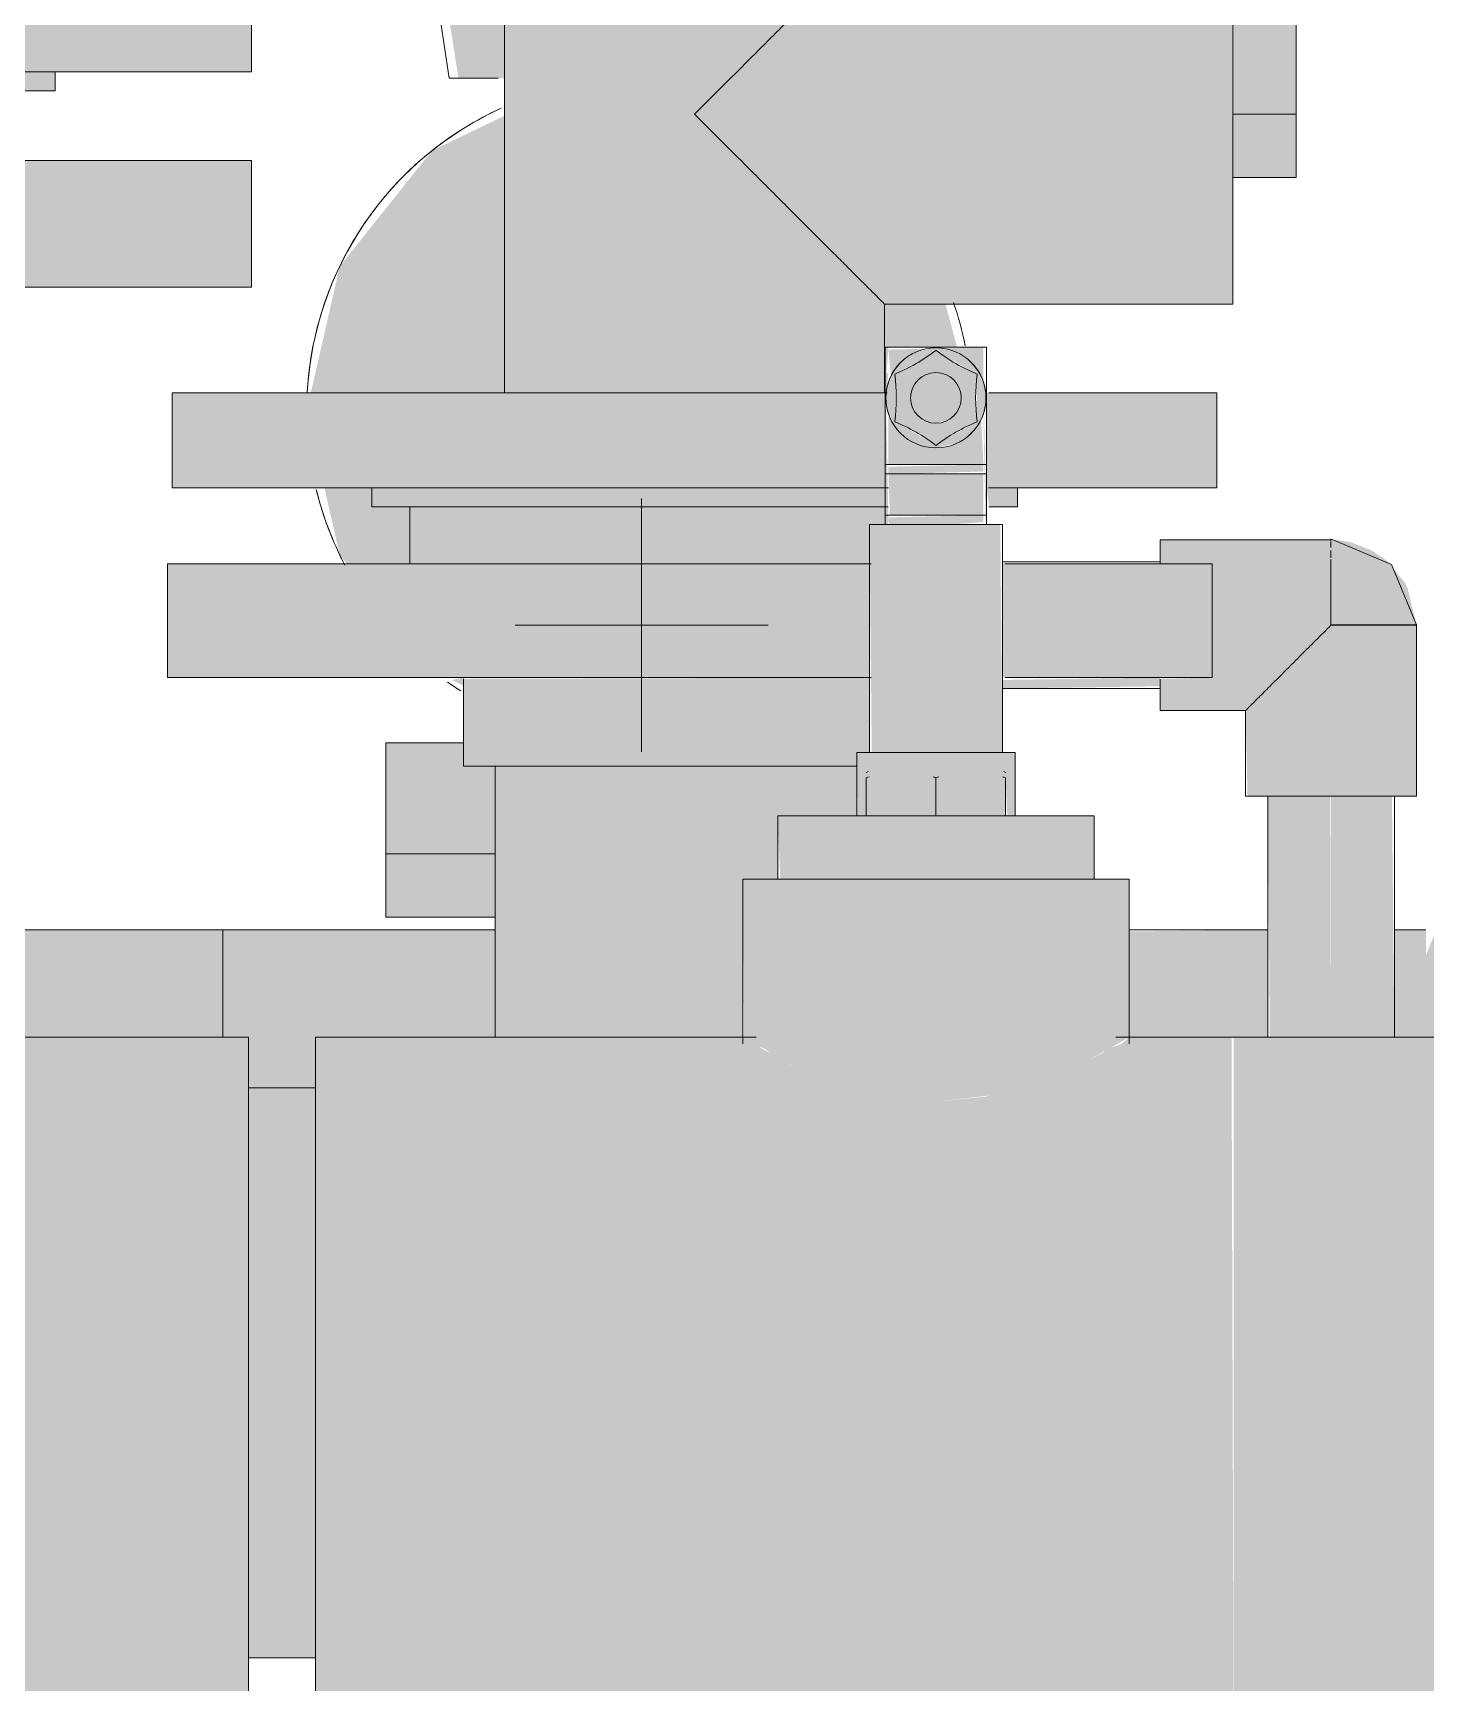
# Model space of a CAD drawing. Header units: millimetres. Extents: x -11450 to 1579, y -1115 to 3078.
# Drawn here: x -7080.1 to -6860.1, y 431 to 691.6 of the extents above; entities that cross this region are included whole.
import ezdxf

# ---------------------------------------------------------------- set-up
doc = ezdxf.new("R2010")
doc.units = ezdxf.units.MM
for name, color, linetype, lineweight in [('G-XREF-____-OTLN', 8, 'Continuous', 9), ('M-EQPM-____-OTLN', 50, 'Continuous', 9), ('P-PIPE-____-CNTR', 3, 'Continuous', 9), ('P-PIPE-____-OTLN', 3, 'Continuous', 9)]:
    doc.layers.add(name, color=color, linetype=linetype, lineweight=lineweight)

# ---------------------------------------------------------------- blocks, each defined once
blk = doc.blocks.new('Гидроциклон - Standard-1423396-Разрез 11')
at = {"layer": 'M-EQPM-____-OTLN'}
h = blk.add_hatch(color=9, dxfattribs=at)
h.paths.add_polyline_path([(-7005.65, 684.5), (-7005.65, 717.5), (-7018.13, 717.5), (-7012.94, 684.5), (-7006.8, 684.5)])
h.paths.add_polyline_path([(-7023.46, 784.81), (-7004.15, 784.81), (-7004.15, 828.97), (-7026.62, 806.5), (-7026.62, 784.81), (-7025.07, 784.81)])
h.paths.add_polyline_path([(-7033.3, 813.97), (-7004.15, 843.14), (-7004.54, 975.16), (-7004.68, 975.29), (-7009.04, 981.75), (-7010.27, 984.5), (-7059.4, 984.5), (-7034.18, 819.56)])
h.paths.add_polyline_path([(-7008.86, 981.33), (-7009.41, 982.83), (-7008.89, 981.4)])
h = blk.add_hatch(color=9, dxfattribs=at)
h.paths.add_polyline_path([(-7012.15, 588.55), (-7012.15, 589.81), (-7014, 589.44)])
h.paths.add_polyline_path([(-7026.98, 607.81), (-7020.65, 607.81), (-7020.65, 616.81), (-7026.65, 616.81), (-7026.65, 619.81), (-7034.12, 619.81), (-7031.7, 609.22), (-7030.58, 607.81), (-7028.41, 607.81)])
h.paths.add_polyline_path([(-7022.18, 634.81), (-7005.65, 634.81), (-7005.65, 678.58), (-7017.14, 673.05), (-7031.7, 654.78), (-7036.26, 634.81), (-7024.35, 634.81)])
h.paths.add_polyline_path([(-6945.38, 634.81), (-6945.28, 635.14), (-6945.38, 637.17), (-6945.03, 642), (-6934.19, 642), (-6936.03, 648.81), (-6945.65, 648.81), (-6945.43, 634.81)])
h.paths.add_polyline_path([(-6933.96, 641), (-6934.4, 641.19), (-6934.39, 641.18)])
h = blk.add_hatch(color=253, dxfattribs=at)
h.paths.add_polyline_path([(-7024.4, 562), (-7007.15, 569.55), (-7007.26, 575.81), (-7012.15, 575.81), (-7012.15, 579.5), (-7024.4, 579.5)])
h.paths.add_polyline_path([(-7024.4, 552), (-7007.15, 552), (-7007.15, 563.86), (-7009.86, 562), (-7024.4, 562), (-7024.4, 554.58)])
blk.add_hatch(color=253, dxfattribs=at).paths.add_polyline_path([(-7009.86, 562), (-7007.15, 563.86), (-7007.15, 569.55), (-7024.4, 562), (-7019.85, 562)])
for p, q in [((-7019.35, 717.5), (-7014.4, 684.5)), ((-7014.4, 684.5), (-7006.68, 684.5)), ((-7012.94, 684.5), (-7006.68, 684.5)), ((-7024.4, 552), (-7024.4, 579.5)), ((-7024.4, 579.5), (-7024.4, 562)), ((-7012.15, 579.5), (-7024.4, 579.5)), ((-7012.15, 579.5), (-7024.4, 579.5)), ((-7024.4, 552), (-7024.4, 579.5)), ((-7024.4, 579.5), (-7012.15, 579.5)), ((-7024.4, 579.5), (-7012.15, 579.5)), ((-7024.4, 579.5), (-7024.4, 562)), ((-7024.4, 562), (-7024.4, 552)), ((-7024.4, 562), (-7007.15, 562)), ((-7007.15, 562), (-7024.4, 562)), ((-7007.15, 562), (-7024.4, 562)), ((-7024.4, 562), (-7007.15, 562)), ((-7024.4, 562), (-7024.4, 552)), ((-7007.15, 552), (-7024.4, 552)), ((-7007.15, 552), (-7024.4, 552)), ((-7024.4, 552), (-7007.15, 552)), ((-7024.4, 552), (-7007.15, 552))]:
    blk.add_line(p, q, dxfattribs=at)
for start, end in [(114.5443, 176.8235), (114.5443, 128.5714), (128.5714, 154.2857), (154.2857, 176.8235), (11.2262, 18.9806), (11.2262, 18.9806), (193.7565, 205.7143), (193.7565, 207.6952), (205.7143, 207.6952), (234.8105, 237.5157), (234.8105, 237.5157)]:
    blk.add_arc((-6984.4, 632), 52.5, start, end, dxfattribs=at)
blk = doc.blocks.new('Угол клеевой - d 16-315 мм-V70-Разрез 11')
at = {"layer": 'P-PIPE-____-OTLN', "lineweight": 20}
for points in [[(-7145.62, 480), (-7092.62, 533), (-7092.62, 579.5), (-7198.62, 579.5), (-7198.62, 480), (-7145.7, 480)], [(-7097.62, 427), (-7046.12, 427), (-7046.12, 533), (-7092.62, 533), (-7097.62, 528), (-7097.62, 428.33)], [(-7145.62, 427), (-7097.62, 427), (-7097.62, 528), (-7145.62, 480), (-7145.62, 428.33)], [(-7145.64, 427.02), (-7145.7, 480.02), (-7198.7, 480), (-7195.98, 464.72), (-7191.87, 454.98), (-7188.12, 448.55), (-7182.84, 442.67), (-7180.11, 439.96), (-7170.5, 433.3), (-7158.12, 428.96), (-7148.84, 427.52)]]:
    blk.add_hatch(color=140, dxfattribs=at).paths.add_polyline_path(points)
at = {"layer": 'P-PIPE-____-OTLN', "color": 7, "lineweight": 20}
for p, q in [((-7198.62, 579.5), (-7198.62, 480)), ((-7092.62, 579.5), (-7198.62, 579.5)), ((-7092.62, 533), (-7092.62, 579.5)), ((-7046.12, 533), (-7092.62, 533)), ((-7046.12, 427), (-7046.12, 533)), ((-7191.6, 480.01), (-7198.7, 480)), ((-7183.18, 480.01), (-7191.54, 480.01)), ((-7172.2, 480.01), (-7183.11, 480.01)), ((-7159.42, 480.02), (-7172.13, 480.01)), ((-7172.12, 480), (-7159.43, 480)), ((-7145.7, 480.02), (-7159.34, 480.02)), ((-7159.34, 480), (-7145.62, 480)), ((-7145.66, 446.68), (-7145.7, 480)), ((-7145.62, 480), (-7145.62, 453.37)), ((-7145.62, 450.9), (-7145.62, 444.3)), ((-7145.66, 440.85), (-7145.66, 444.32)), ((-7145.62, 440.85), (-7145.62, 435.68)), ((-7145.65, 433.31), (-7145.65, 435.7)), ((-7145.62, 433.3), (-7145.62, 429.66)), ((-7145.64, 428.83), (-7145.64, 429.68)), ((-7145.62, 428.33), (-7145.62, 427)), ((-7145.62, 427), (-7097.62, 427)), ((-7097.62, 427), (-7046.12, 427))]:
    blk.add_line(p, q, dxfattribs=at)
at = {"layer": 'P-PIPE-____-OTLN', "color": 7, "lineweight": 20, "flags": 128}
blk.add_lwpolyline([(-7198.7, 480), (-7194.62, 459.61), (-7183, 442.36), (-7165.64, 430.91), (-7145.64, 427.02)], dxfattribs=at)
at = {"layer": 'P-PIPE-____-OTLN', "color": 7, "lineweight": 20}
blk.add_open_spline([(-7092.62, 533), (-7092.67, 533), (-7093.55, 532.07), (-7096.01, 529.57), (-7097.62, 528)], degree=3, dxfattribs=at)
blk.add_open_spline([(-7097.62, 528), (-7098.91, 526.74), (-7101.76, 523.85), (-7106.1, 519.52), (-7109.84, 515.78), (-7113.76, 511.87), (-7118.9, 506.72), (-7125.37, 500.26), (-7134.24, 491.39), (-7141.06, 484.54), (-7145.62, 480)], degree=3, knots=[0, 0, 0, 0, 0.125, 0.25, 0.3125, 0.375, 0.5, 0.625, 0.75, 1, 1, 1, 1], dxfattribs=at)
blk = doc.blocks.new('Сводобный фланец BR00 и Бурт под фланец ST10 _ болты - d 20-225 мм-1495532-Разрез 11')
at = {"layer": 'P-PIPE-____-OTLN', "lineweight": 20}
for points in [[(-7020.65, 607.81), (-6948.03, 607.81), (-6947.67, 614), (-6945.53, 614), (-6945.53, 616.81), (-7020.65, 616.81)], [(-6957.4, 575.81), (-6950.03, 575.81), (-6949.84, 578), (-6948.03, 578), (-6948.03, 589.81), (-7012.15, 589.62), (-7012.15, 575.81), (-6966.21, 575.81)]]:
    blk.add_hatch(color=40, dxfattribs=at).paths.add_polyline_path(points)
h = blk.add_hatch(color=40, dxfattribs=at)
h.paths.add_polyline_path([(-6904.97, 589.81), (-6893.92, 589.81), (-6893.92, 607.81), (-6927.03, 607.81), (-6927.03, 589.81), (-6916.65, 589.81)])
h.paths.add_polyline_path([(-7058.92, 589.81), (-6948.03, 589.81), (-6948.03, 607.81), (-7058.92, 607.81)])
at = {"layer": 'P-PIPE-____-OTLN', "color": 7, "lineweight": 20}
for p, q in [((-7020.65, 616.81), (-7020.65, 607.81)), ((-7058.92, 607.81), (-7058.92, 589.81)), ((-6947.79, 607.81), (-7058.92, 607.81)), ((-6893.92, 607.81), (-6926.65, 607.81)), ((-6893.92, 589.81), (-6893.92, 607.81)), ((-7058.92, 589.81), (-6947.79, 589.81)), ((-7012.15, 589.62), (-7012.15, 575.81)), ((-6926.6, 589.81), (-6893.92, 589.81)), ((-7012.15, 575.81), (-6950.01, 575.81))]:
    blk.add_line(p, q, dxfattribs=at)
blk = doc.blocks.new('Tecofi_BS3242_Кран шаровой фланцевый - Кран шаровый фланцевой BS 3242-V90-Разрез 11')
at = {"layer": 'P-PIPE-____-OTLN', "lineweight": 20}
for points in [[(-6890.65, 678.81), (-6880.65, 678.81), (-6880.65, 708.81), (-6848.65, 740.81), (-6848.65, 954.75), (-6858.65, 952), (-6858.65, 744.96), (-6890.65, 712.96), (-6890.65, 683.86)], [(-6997.01, 634.81), (-6975.65, 634.81), (-6975.65, 748.81), (-7005.65, 748.81), (-7005.65, 634.81), (-7001.63, 634.81)], [(-6890.65, 648.81), (-6890.85, 708.81), (-6945.65, 708.81), (-6975.65, 678.81), (-6945.65, 648.81), (-6890.85, 648.81)], [(-6880.65, 668.81), (-6880.65, 678.81), (-6890.65, 678.81), (-6890.65, 668.81)], [(-7016.9, 619.81), (-6975.65, 619.81), (-6975.65, 634.81), (-7058.15, 634.81), (-7058.15, 619.81), (-7019.85, 619.81)], [(-7011.72, 616.81), (-6975.65, 616.81), (-6975.65, 619.81), (-7026.65, 619.81), (-7026.65, 616.81), (-7012.05, 616.81)]]:
    blk.add_hatch(color=40, dxfattribs=at).paths.add_polyline_path(points)
h = blk.add_hatch(color=40, dxfattribs=at)
h.paths.add_polyline_path([(-6975.65, 634.81), (-6945.65, 634.81), (-6945.65, 648.81), (-6975.65, 678.81), (-6975.65, 659.71)])
h.paths.add_polyline_path([(-6975.65, 678.81), (-6945.65, 708.81), (-6945.65, 748.81), (-6975.65, 748.81), (-6975.65, 682.2)])
h = blk.add_hatch(color=40, dxfattribs=at)
h.paths.add_polyline_path([(-6975.65, 619.81), (-6945.53, 619.81), (-6945.53, 634.81), (-6975.65, 634.81), (-6975.65, 624.66)])
h.paths.add_polyline_path([(-6895.96, 619.81), (-6893.15, 619.81), (-6893.15, 634.81), (-6929.53, 634.81), (-6929.53, 619.81), (-6904.21, 619.81)])
h.paths.add_polyline_path([(-6945.5, 619.81), (-6945.48, 619.81), (-6945.49, 622)])
h = blk.add_hatch(color=40, dxfattribs=at)
h.paths.add_polyline_path([(-6924.65, 616.81), (-6924.65, 619.81), (-6929.53, 619.81), (-6929.13, 616.81), (-6925.1, 616.81)])
h.paths.add_polyline_path([(-6962.45, 616.81), (-6945.53, 616.81), (-6945.53, 619.81), (-6975.65, 619.81), (-6975.65, 616.81), (-6968.25, 616.81)])
h.paths.add_polyline_path([(-6929.54, 616.81), (-6929.54, 616.81), (-6929.55, 616.81)])
at = {"layer": 'P-PIPE-____-OTLN', "color": 7, "lineweight": 20}
for p, q in [((-7005.65, 748.81), (-7005.65, 634.81)), ((-6890.65, 648.81), (-6890.65, 707.07)), ((-6880.65, 678.81), (-6880.65, 708.81)), ((-6890.65, 678.81), (-6880.65, 678.81)), ((-6880.65, 678.81), (-6890.65, 678.81)), ((-6880.65, 668.81), (-6880.65, 678.81)), ((-6890.65, 668.81), (-6880.65, 668.81)), ((-6945.65, 634.81), (-6945.65, 648.81)), ((-6945.65, 648.81), (-6890.65, 648.81)), ((-7058.15, 634.81), (-7058.15, 619.81)), ((-6975.65, 634.81), (-7058.15, 634.81)), ((-6945.26, 634.81), (-6975.65, 634.81)), ((-6893.15, 634.81), (-6929.18, 634.81)), ((-6893.15, 619.81), (-6893.15, 634.81)), ((-7058.15, 619.81), (-6975.65, 619.81)), ((-7026.65, 619.81), (-7026.65, 616.81)), ((-6975.65, 619.81), (-6945, 619.81)), ((-6929.21, 619.81), (-6893.15, 619.81)), ((-6924.65, 616.81), (-6924.65, 619.81)), ((-7026.65, 616.81), (-6975.65, 616.81)), ((-6975.65, 616.81), (-6945.1, 616.81)), ((-6929.17, 616.81), (-6924.65, 616.81))]:
    blk.add_line(p, q, dxfattribs=at)
for points, knots in [([(-6975.65, 678.81), (-6973.98, 680.51), (-6970.59, 683.87), (-6966.45, 688.02), (-6963.2, 691.27), (-6960.82, 693.65), (-6958.89, 695.58), (-6957.39, 697.08), (-6956.29, 698.18), (-6955.21, 699.25), (-6954.17, 700.3), (-6953.17, 701.31), (-6952.19, 702.27), (-6951.27, 703.19), (-6950.39, 704.08), (-6949.56, 704.92), (-6948.8, 705.67), (-6948.1, 706.36), (-6947.26, 707.2), (-6946.43, 708.05), (-6945.8, 708.64), (-6945.65, 708.8), (-6945.65, 708.81)], [0, 0, 0, 0, 0.125, 0.25, 0.3125, 0.375, 0.4375, 0.46875, 0.5, 0.53125, 0.5625, 0.59375, 0.625, 0.65625, 0.6875, 0.71875, 0.75, 0.78125, 0.8125, 0.875, 0.9375, 1, 1, 1, 1]), ([(-6945.65, 648.81), (-6945.65, 648.83), (-6945.8, 648.99), (-6946.43, 649.58), (-6947.26, 650.42), (-6948.1, 651.27), (-6948.8, 651.96), (-6949.56, 652.71), (-6950.39, 653.55), (-6951.27, 654.43), (-6952.19, 655.36), (-6953.17, 656.32), (-6954.17, 657.33), (-6955.21, 658.38), (-6956.29, 659.45), (-6957.39, 660.54), (-6958.89, 662.05), (-6960.82, 663.98), (-6963.2, 666.36), (-6966.45, 669.61), (-6970.59, 673.76), (-6973.98, 677.12), (-6975.65, 678.81)], [0, 0, 0, 0, 0.0625, 0.125, 0.1875, 0.21875, 0.25, 0.28125, 0.3125, 0.34375, 0.375, 0.40625, 0.4375, 0.46875, 0.5, 0.53125, 0.5625, 0.625, 0.6875, 0.75, 0.875, 1, 1, 1, 1])]:
    blk.add_open_spline(points, degree=3, knots=knots, dxfattribs=at)
blk = doc.blocks.new('Сводобный фланец BR00 и Бурт под фланец ST10 _ болты - d 20-225 мм-V91-Разрез 11')
at = {"layer": 'P-PIPE-____-OTLN', "lineweight": 20}
for points in [[(-7145.62, 671.5), (-7145.62, 682.5), (-7208.12, 682.5), (-7208.12, 671.5), (-7148.84, 671.5)], [(-7083.12, 671.5), (-7083.12, 682.5), (-7145.62, 682.5), (-7145.62, 671.5), (-7085.25, 671.5)], [(-7245.62, 651.5), (-7145.62, 651.5), (-7145.62, 671.5), (-7245.62, 671.5), (-7245.62, 659.71)], [(-7045.62, 651.5), (-7045.65, 671.5), (-7145.62, 671.5), (-7145.62, 651.5), (-7045.65, 651.5)], [(-7197.78, 625.5), (-7145.62, 625.5), (-7145.62, 651.5), (-7199.62, 651.5), (-7199.62, 625.5)], [(-7116.19, 625.5), (-7091.62, 625.5), (-7091.62, 651.5), (-7145.62, 651.5), (-7145.62, 625.5), (-7118.62, 625.5)]]:
    blk.add_hatch(color=140, dxfattribs=at).paths.add_polyline_path(points)
at = {"layer": 'P-PIPE-____-OTLN', "color": 7, "lineweight": 20}
for p, q in [((-7208.12, 682.5), (-7208.12, 671.5)), ((-7083.12, 671.5), (-7083.12, 682.5)), ((-7245.62, 671.5), (-7245.62, 651.5)), ((-7145.62, 671.5), (-7245.62, 671.5)), ((-7045.62, 671.5), (-7145.62, 671.5)), ((-7045.62, 651.5), (-7045.62, 671.5)), ((-7245.62, 651.5), (-7145.62, 651.5)), ((-7199.62, 651.5), (-7199.62, 625.5)), ((-7145.62, 651.5), (-7045.62, 651.5)), ((-7091.62, 625.5), (-7091.62, 651.5)), ((-7199.62, 625.5), (-7145.62, 625.5)), ((-7145.62, 625.5), (-7091.62, 625.5))]:
    blk.add_line(p, q, dxfattribs=at)
blk = doc.blocks.new('Tecofi_BS3242_Кран шаровой фланцевый - Кран шаровый фланцевой BS 3242-1519939-Разрез 11')
at = {"layer": 'P-PIPE-____-OTLN', "lineweight": 20}
for points in [[(-7145.62, 685.5), (-7045.62, 685.5), (-7045.65, 702.5), (-7145.62, 702.5), (-7145.62, 694.75)], [(-7145.62, 682.5), (-7076.62, 682.5), (-7076.62, 685.5), (-7145.62, 685.5)]]:
    blk.add_hatch(color=140, dxfattribs=at).paths.add_polyline_path(points)
at = {"layer": 'P-PIPE-____-OTLN', "color": 7, "lineweight": 20}
for p, q in [((-7045.62, 685.5), (-7045.62, 702.5)), ((-7145.62, 685.5), (-7045.62, 685.5)), ((-7076.62, 682.5), (-7076.62, 685.5)), ((-7145.62, 682.5), (-7076.62, 682.5))]:
    blk.add_line(p, q, dxfattribs=at)
blk = doc.blocks.new('Угол клеевой - d 16-315 мм-V318-Разрез 11')
at = {"layer": 'P-PIPE-____-OTLN', "lineweight": 20}
for points in [[(-6889.28, 584.6), (-6888.32, 584.92), (-6875.14, 598.1), (-6875.15, 611.6), (-6902.14, 611.6), (-6902.14, 607.81), (-6893.92, 607.81), (-6893.92, 589.81), (-6902.14, 589.62), (-6902.14, 584.6), (-6890.85, 584.6)], [(-6861.66, 598.17), (-6863.04, 603.93), (-6863.41, 604.72), (-6866.26, 608.26), (-6868.78, 609.94), (-6872.04, 611.2), (-6875.15, 611.68), (-6875.16, 598.18), (-6862.12, 598.17)], [(-6865.05, 587.1), (-6861.64, 587.1), (-6861.64, 598.1), (-6875.14, 598.1), (-6886.14, 587.1), (-6865.32, 587.1)], [(-6886.14, 571.1), (-6861.64, 571.1), (-6861.64, 587.1), (-6886.14, 587.1), (-6888.64, 584.6), (-6888.32, 571.1), (-6886.83, 571.1)]]:
    blk.add_hatch(color=33, dxfattribs=at).paths.add_polyline_path(points)
at = {"layer": 'P-PIPE-____-OTLN', "color": 7, "lineweight": 20}
for p, q in [((-6875.14, 611.6), (-6902.14, 611.6)), ((-6902.14, 611.6), (-6902.14, 607.84)), ((-6875.15, 611.68), (-6875.15, 611.3)), ((-6875.15, 611.22), (-6875.15, 610.35)), ((-6875.15, 609.87), (-6875.15, 608.75)), ((-6875.15, 608.46), (-6875.15, 606.59)), ((-6875.15, 606), (-6875.15, 604)), ((-6875.14, 605.96), (-6875.14, 606.52)), ((-6875.15, 602.93), (-6875.15, 601.12)), ((-6875.14, 602.94), (-6875.14, 603.96)), ((-6875.14, 598.1), (-6875.14, 601.11)), ((-6875.14, 598.18), (-6861.66, 598.17)), ((-6861.64, 598.1), (-6875.14, 598.1)), ((-6861.64, 587.1), (-6861.64, 598.1)), ((-6902.14, 589.55), (-6902.14, 584.6)), ((-6861.64, 571.1), (-6861.64, 587.1)), ((-6902.14, 584.6), (-6888.64, 584.6)), ((-6888.64, 584.6), (-6888.64, 571.1)), ((-6888.64, 571.1), (-6861.64, 571.1))]:
    blk.add_line(p, q, dxfattribs=at)
at = {"layer": 'P-PIPE-____-OTLN', "color": 7, "lineweight": 20, "flags": 128}
blk.add_lwpolyline([(-6861.66, 598.17), (-6865.57, 607.69), (-6875.06, 611.68), (-6875.15, 611.68)], dxfattribs=at)
at = {"layer": 'P-PIPE-____-OTLN', "color": 7, "lineweight": 20}
for points, knots in [([(-6875.14, 598.1), (-6875.93, 597.3), (-6877.54, 595.71), (-6879.5, 593.74), (-6881.03, 592.21), (-6882.15, 591.09), (-6883.24, 590), (-6884.62, 588.62), (-6885.57, 587.69), (-6886.14, 587.1)], [0, 0, 0, 0, 0.2, 0.4, 0.5, 0.6, 0.7, 0.8, 1, 1, 1, 1]), ([(-6886.14, 587.1), (-6886.63, 586.6), (-6887.29, 585.95), (-6887.97, 585.27), (-6888.47, 584.76), (-6888.64, 584.61), (-6888.64, 584.6)], [0, 0, 0, 0, 0.333333, 0.5, 0.666667, 1, 1, 1, 1])]:
    blk.add_open_spline(points, degree=3, knots=knots, dxfattribs=at)
blk = doc.blocks.new('Тройник клеевой - d 20-315 мм-V360-Разрез 11')
at = {"layer": 'P-PIPE-____-OTLN', "lineweight": 20}
for points in [[(-6929.63, 527), (-6918.92, 527), (-6915.96, 527.94), (-6907.03, 533), (-6907.03, 558), (-6968.03, 558), (-6967.83, 532.81), (-6966.51, 531.81), (-6964.57, 531.19), (-6963.43, 530.28), (-6958.91, 527.89), (-6956.13, 527), (-6937.53, 527)], [(-6984.53, 427), (-6984.53, 533), (-7035.53, 533), (-7035.53, 427), (-6994.05, 427)], [(-6968.25, 427), (-6937.53, 427), (-6937.53, 522.83), (-6945.42, 523.63), (-6960, 528.43), (-6968.25, 533), (-6984.53, 533), (-6984.53, 427)], [(-6890.85, 427), (-6890.53, 427), (-6890.85, 533), (-6907.03, 533), (-6908.32, 531.88), (-6910.48, 531.19), (-6911.11, 530.56), (-6916.65, 527.72), (-6929.63, 523.63), (-6937.53, 522.83), (-6937.53, 427)], [(-6865.05, 427), (-6839.53, 427), (-6839.53, 533), (-6890.53, 533), (-6890.53, 427)], [(-6937.53, 522.83), (-6929.13, 523.79), (-6918.92, 527), (-6956.13, 527), (-6945.42, 523.63), (-6938.21, 522.9)]]:
    blk.add_hatch(color=140, dxfattribs=at).paths.add_polyline_path(points)
at = {"layer": 'P-PIPE-____-OTLN', "color": 7, "lineweight": 20}
for p, q in [((-6968.03, 558), (-6968.03, 531.95)), ((-6907.03, 558), (-6968.03, 558)), ((-6907.03, 531.95), (-6907.03, 558)), ((-6984.53, 533), (-7035.53, 533)), ((-7035.53, 533), (-7035.53, 427)), ((-6965.92, 533), (-6984.53, 533)), ((-6890.53, 533), (-6909.13, 533)), ((-6839.53, 533), (-6890.53, 533)), ((-6839.53, 427), (-6839.53, 533)), ((-7035.53, 427), (-6984.53, 427)), ((-6984.53, 427), (-6937.53, 427)), ((-6937.53, 427), (-6890.53, 427)), ((-6890.53, 427), (-6839.53, 427))]:
    blk.add_line(p, q, dxfattribs=at)
blk = doc.blocks.new('RB90 - Переходное кольцо ПВХ-1618223-Разрез 11')
at = {"layer": 'P-PIPE-____-OTLN', "lineweight": 20}
blk.add_hatch(color=140, dxfattribs=at).paths.add_polyline_path([(-6913.38, 558), (-6912.53, 558), (-6912.53, 568), (-6962.53, 568), (-6962.12, 558), (-6914.69, 558)])
at = {"layer": 'P-PIPE-____-OTLN', "color": 7, "lineweight": 20}
for p, q in [((-6962.53, 568), (-6962.53, 558)), ((-6912.53, 568), (-6962.53, 568)), ((-6912.53, 558), (-6912.53, 568))]:
    blk.add_line(p, q, dxfattribs=at)
blk = doc.blocks.new('RB92 - RB92 Переходная втулка-1597718-Разрез 11')
at = {"layer": 'P-PIPE-____-OTLN', "lineweight": 20}
blk.add_hatch(color=140, dxfattribs=at).paths.add_polyline_path([(-6928, 568), (-6926.99, 568), (-6926.68, 574.1), (-6926.53, 574), (-6926.27, 568), (-6925.03, 568), (-6925.03, 578), (-6950.03, 578), (-6949.88, 568), (-6948.53, 568), (-6948.33, 574.1), (-6948.08, 574), (-6948.08, 568), (-6937.99, 568), (-6937.99, 574.07), (-6937.08, 574), (-6937.08, 568), (-6928.66, 568)])
at = {"layer": 'P-PIPE-____-OTLN', "color": 7, "lineweight": 20}
for p, q in [((-6950.03, 578), (-6950.03, 568)), ((-6925.03, 578), (-6950.03, 578)), ((-6925.03, 568), (-6925.03, 578))]:
    blk.add_line(p, q, dxfattribs=at)
blk = doc.blocks.new('РОСМА_ДатчикДавл_РПД - РПД-V361-Разрез 11')
at = {"layer": 'P-PIPE-____-OTLN', "lineweight": 20}
h = blk.add_hatch(color=140, dxfattribs=at)
h.paths.add_polyline_path([(-6937.53, 626.1), (-6934.39, 626.82), (-6932.33, 628.11), (-6931.03, 629.6), (-6930.68, 630.05), (-6929.89, 631.96), (-6929.63, 634), (-6929.89, 636.04), (-6931.03, 638.4), (-6932.33, 639.89), (-6934.39, 641.18), (-6936.49, 641.76), (-6938.56, 641.76), (-6940.66, 641.18), (-6942.45, 640.09), (-6944.03, 638.4), (-6944.37, 637.95), (-6945.16, 636.04), (-6945.43, 634), (-6945.16, 631.96), (-6944.03, 629.6), (-6942.45, 627.91), (-6940.66, 626.82), (-6938.56, 626.24)])
h.paths.add_polyline_path([(-6937.53, 626.49), (-6943.32, 629.9), (-6944, 630.57), (-6943.97, 636.83), (-6944.03, 637.75), (-6938.56, 640.82), (-6937.26, 641.33), (-6931.73, 638.1), (-6931.03, 637.75), (-6931.08, 631.17), (-6931.03, 630.25), (-6936.49, 627.18), (-6937.4, 626.58)])
h = blk.add_hatch(color=140, dxfattribs=at)
h.paths.add_polyline_path([(-6930.94, 615.47), (-6930.03, 615.47), (-6930.03, 622.03), (-6945.03, 622.03), (-6944.81, 615.47), (-6932.28, 615.47)])
h.paths.add_polyline_path([(-6944.51, 623.47), (-6930.03, 623.47), (-6930.41, 630.71), (-6931.5, 628.99), (-6933.01, 627.59), (-6934.9, 626.61), (-6935.57, 626.35), (-6937.53, 626.1), (-6940.66, 626.81), (-6942.45, 627.89), (-6943.55, 628.99), (-6944.64, 630.71), (-6945.03, 630.96), (-6945.03, 623.47)])
h.paths.add_polyline_path([(-6930.03, 636.48), (-6930.03, 642), (-6945.03, 641.63), (-6944.64, 637.29), (-6943.55, 639.01), (-6942.04, 640.41), (-6940.15, 641.39), (-6939.48, 641.65), (-6937.53, 641.9), (-6934.39, 641.19), (-6933.01, 640.41), (-6931.5, 639.01), (-6930.41, 637.29)])
h = blk.add_hatch(color=140, dxfattribs=at)
h.paths.add_polyline_path([(-6937.53, 626.49), (-6934.39, 628.57), (-6931.03, 630.25), (-6931.26, 634), (-6931.03, 637.75), (-6934.39, 639.43), (-6937.53, 641.51), (-6942.45, 638.54), (-6944.03, 637.75), (-6943.79, 634), (-6944.03, 630.25), (-6940.66, 628.57)])
h.paths.add_polyline_path([(-6937.53, 630), (-6939.53, 630.54), (-6940.99, 632), (-6941.53, 634), (-6940.99, 636), (-6939.53, 637.46), (-6937.53, 638), (-6935.53, 637.46), (-6934.06, 636), (-6933.53, 634), (-6934.06, 632), (-6935.53, 630.54), (-6936.49, 630.14)])
for points in [[(-6935.53, 641.64), (-6936.75, 641.8), (-6935.57, 641.64)], [(-6937.53, 630), (-6935.53, 630.54), (-6934.06, 632), (-6933.53, 634), (-6934.06, 636), (-6935.53, 637.46), (-6937.53, 638), (-6939.53, 637.46), (-6940.99, 636), (-6941.53, 634), (-6940.99, 632), (-6939.53, 630.54), (-6937.8, 630.04)], [(-6929.53, 614), (-6929.93, 631.87), (-6930.03, 630.05), (-6929.67, 614), (-6929.54, 614), (-6929.54, 617.41)], [(-6942.45, 622.03), (-6930.03, 622.38), (-6930.03, 623.47), (-6945.03, 623.13), (-6945.03, 622.03)], [(-6934.81, 614.03), (-6930.03, 614.38), (-6930.03, 615.47), (-6945.03, 615.13), (-6944.95, 614.03), (-6937.53, 614.03)], [(-6942.45, 578), (-6927.03, 578), (-6927.38, 614), (-6948.03, 614), (-6947.67, 578), (-6942.58, 578)], [(-6937.53, 574), (-6937.53, 574.1), (-6937.8, 574.04)], [(-6926.53, 574), (-6926.7, 574.1), (-6926.99, 574.07)]]:
    blk.add_hatch(color=140, dxfattribs=at).paths.add_polyline_path(points)
h = blk.add_hatch(color=140, dxfattribs=at)
h.paths.add_polyline_path([(-6945.53, 614), (-6945.15, 614), (-6945.03, 614.38), (-6945.43, 634), (-6945.53, 624.66)])
h.paths.add_polyline_path([(-6945.38, 634.84), (-6945.03, 637.95), (-6945.38, 637.95)])
h = blk.add_hatch(color=140, dxfattribs=at)
h.paths.add_polyline_path([(-6948.53, 568), (-6948.08, 568), (-6948.08, 574.07), (-6948.53, 574)])
h.paths.add_polyline_path([(-6937.53, 568), (-6937.53, 574), (-6937.99, 574.07), (-6937.99, 568)])
h = blk.add_hatch(color=140, dxfattribs=at)
h.paths.add_polyline_path([(-6937.08, 568), (-6937.08, 574.07), (-6937.53, 574), (-6937.53, 568)])
h.paths.add_polyline_path([(-6926.99, 568), (-6926.53, 568), (-6926.53, 574), (-6926.99, 574.07), (-6926.99, 572.1)])
at = {"layer": 'P-PIPE-____-OTLN', "color": 7, "lineweight": 20}
for p, q in [((-6945.53, 642), (-6945.53, 614)), ((-6945.03, 642), (-6945.53, 642)), ((-6945.38, 642), (-6945.51, 642)), ((-6945.03, 642), (-6930.03, 642)), ((-6929.53, 642), (-6930.03, 642)), ((-6929.54, 642), (-6929.67, 642)), ((-6929.53, 614), (-6929.53, 642)), ((-6945.03, 623.5), (-6945.38, 623.5)), ((-6930.03, 623.5), (-6945.03, 623.5)), ((-6929.67, 623.5), (-6930.03, 623.5)), ((-6929.53, 623.5), (-6929.53, 623.5)), ((-6945.38, 622), (-6945.03, 622)), ((-6945.03, 622), (-6930.03, 622)), ((-6930.03, 622), (-6929.67, 622)), ((-6929.53, 622), (-6929.53, 622)), ((-6945.03, 615.5), (-6945.38, 615.5)), ((-6930.03, 615.5), (-6945.03, 615.5)), ((-6929.67, 615.5), (-6930.03, 615.5)), ((-6929.53, 615.5), (-6929.53, 615.5)), ((-6948.03, 614), (-6948.03, 578)), ((-6945.43, 614), (-6948.03, 614)), ((-6945.53, 614), (-6945.03, 614)), ((-6945.38, 614), (-6945.03, 614)), ((-6945.03, 614), (-6943.22, 614)), ((-6930.8, 614), (-6944.25, 614)), ((-6931.83, 614), (-6930.03, 614)), ((-6930.03, 614), (-6929.67, 614)), ((-6930.03, 614), (-6929.53, 614)), ((-6927.03, 614), (-6929.49, 614)), ((-6927.03, 578), (-6927.03, 614)), ((-6948.23, 575), (-6948.53, 574.85)), ((-6948.53, 568), (-6948.53, 574)), ((-6937.53, 574), (-6937.53, 568)), ((-6926.52, 574.85), (-6926.82, 575)), ((-6926.53, 568), (-6926.53, 574))]:
    blk.add_line(p, q, dxfattribs=at)
at = {"layer": 'P-PIPE-____-OTLN', "color": 7, "lineweight": 20, "flags": 128}
for points in [[(-6945.03, 623.5), (-6945.45, 623.5), (-6945.53, 623.5)], [(-6929.53, 623.5), (-6929.76, 623.5), (-6930.03, 623.5)], [(-6945.53, 622), (-6945.3, 622), (-6945.03, 622)], [(-6930.03, 622), (-6929.6, 622), (-6929.53, 622)], [(-6945.03, 615.5), (-6945.45, 615.5), (-6945.53, 615.5)], [(-6929.53, 615.5), (-6929.76, 615.5), (-6930.03, 615.5)], [(-6945.53, 614), (-6945.3, 614), (-6945.03, 614)], [(-6930.03, 614), (-6929.6, 614), (-6929.53, 614)]]:
    blk.add_lwpolyline(points, dxfattribs=at)
at = {"layer": 'P-PIPE-____-OTLN', "color": 7, "lineweight": 20}
for centre, radius, start, end in [((-6937.53, 634), 7.9, 0, 180), ((-6955.66, 665.41), 30, 292.8139, 307.1861), ((-6919.39, 665.41), 30, 232.8139, 247.1861), ((-6937.53, 634), 7.9, 133.0136, 161.6893), ((-6937.53, 634), 7.9, 18.3107, 46.9864), ((-6973.79, 634), 30, 352.8139, 7.1861), ((-6937.53, 634), 4, 0, 180), ((-6901.26, 634), 30, 172.8139, 187.1861), ((-6937.53, 634), 7.9, 180, 0), ((-6937.53, 634), 4, 180, 0), ((-6937.53, 634), 7.9, 198.3107, 226.9864), ((-6937.53, 634), 7.9, 313.0136, 341.6893), ((-6955.66, 602.59), 30, 52.8139, 67.1861), ((-6919.39, 602.59), 30, 112.8139, 127.1861)]:
    blk.add_arc(centre, radius, start, end, dxfattribs=at)
for points in [[(-6945.03, 636.48), (-6945.07, 636.35), (-6945.13, 636.15), (-6945.2, 635.88), (-6945.25, 635.67), (-6945.29, 635.47), (-6945.33, 635.26), (-6945.36, 635.05), (-6945.38, 634.84), (-6945.4, 634.63), (-6945.42, 634.35), (-6945.43, 634.14), (-6945.43, 634)], [(-6929.63, 634), (-6929.63, 634.14), (-6929.63, 634.35), (-6929.65, 634.63), (-6929.67, 634.84), (-6929.69, 635.05), (-6929.73, 635.26), (-6929.76, 635.47), (-6929.8, 635.67), (-6929.85, 635.88), (-6929.92, 636.15), (-6929.98, 636.35), (-6930.03, 636.48)], [(-6945.43, 634), (-6945.43, 633.86), (-6945.42, 633.65), (-6945.4, 633.37), (-6945.38, 633.16), (-6945.36, 632.95), (-6945.33, 632.74), (-6945.29, 632.53), (-6945.25, 632.33), (-6945.2, 632.12), (-6945.13, 631.85), (-6945.07, 631.65), (-6945.03, 631.52)], [(-6930.03, 631.52), (-6929.98, 631.65), (-6929.92, 631.85), (-6929.85, 632.12), (-6929.8, 632.33), (-6929.76, 632.53), (-6929.73, 632.74), (-6929.69, 632.95), (-6929.67, 633.16), (-6929.65, 633.37), (-6929.63, 633.65), (-6929.63, 633.86), (-6929.63, 634)]]:
    blk.add_open_spline(points, degree=3, knots=[0, 0, 0, 0, 0.166667, 0.25, 0.333333, 0.416667, 0.5, 0.583333, 0.666667, 0.75, 0.833333, 1, 1, 1, 1], dxfattribs=at)
for points in [[(-6948.08, 574.13), (-6948.23, 574.09), (-6948.38, 574.05), (-6948.53, 574)], [(-6937.53, 574), (-6937.68, 574.05), (-6937.83, 574.09), (-6937.99, 574.14)], [(-6937.08, 574.13), (-6937.23, 574.09), (-6937.38, 574.05), (-6937.53, 574)], [(-6926.53, 574), (-6926.68, 574.05), (-6926.83, 574.09), (-6926.98, 574.14)]]:
    blk.add_open_spline(points, degree=3, dxfattribs=at)
blk = doc.blocks.new('ASY PNS 2110 cyclone frame - ASY PNS 2110 cyclone frame_iam-1845569-Разрез 11')
at = {"layer": 'G-XREF-____-OTLN'}
h = blk.add_hatch(color=256, dxfattribs=at)
h.paths.add_polyline_path([(-7054.14, 0), (-7054.14, 97.04), (-7086.14, 97), (-7086.14, 0), (-7071.45, 0)])
h.paths.add_polyline_path([(-7086.14, 202.81), (-7054.14, 203), (-7054.14, 275.5), (-7074.95, 275.5), (-7074.95, 269.5), (-7086.14, 269.5), (-7086.14, 203)])
h.paths.add_polyline_path([(-7054.14, 338.5), (-7054.14, 427), (-7086.14, 427), (-7086.14, 344.5), (-7074.95, 344.32), (-7074.95, 338.5), (-7071.45, 338.5)])
h.paths.add_polyline_path([(-7071.45, 533), (-7054.14, 533), (-7054.14, 550), (-7086.14, 550), (-7086.14, 533)])
h = blk.add_hatch(color=256, dxfattribs=at)
h.paths.add_polyline_path([(-7050.14, 0), (-7050.34, 97.02), (-7054.14, 97), (-7054.14, 0), (-7051.31, 0)])
h.paths.add_polyline_path([(-7054.14, 202.96), (-7050.14, 203), (-7050.14, 275.5), (-7054.14, 275.5), (-7054.14, 203)])
h.paths.add_polyline_path([(-7054.14, 338.5), (-7050.14, 338.5), (-7050.14, 427), (-7054.14, 427), (-7054.14, 344.32)])
h.paths.add_polyline_path([(-7054.05, 533), (-7050.14, 533), (-7050.14, 550), (-7054.14, 550), (-7054.14, 533)])
h = blk.add_hatch(color=256, dxfattribs=at)
h.paths.add_polyline_path([(-6865.14, 546), (-6860.14, 546), (-6860.14, 550), (-6865.14, 549.97), (-6865.14, 548.75)])
h.paths.add_polyline_path([(-7045.65, 546), (-7007.15, 546), (-7007.15, 550), (-7050.14, 550), (-7050.14, 546)])
h.paths.add_polyline_path([(-6907.03, 546), (-6885.14, 546), (-6885.14, 550), (-6907.03, 549.71), (-6907.03, 548.13)])
blk.add_hatch(color=256, dxfattribs=at).paths.add_polyline_path([(-6842.14, 533), (-6840.14, 533), (-6840.14, 546), (-6841.31, 548.83), (-6844.14, 550), (-6856.14, 550), (-6858.96, 548.83), (-6860.14, 546), (-6860.14, 533), (-6858.14, 533), (-6858.14, 546), (-6857.55, 547.41), (-6856.14, 548), (-6844.14, 548), (-6842.72, 547.41), (-6842.14, 546)])
h = blk.add_hatch(color=256, dxfattribs=at)
h.paths.add_polyline_path([(-7045.65, 525), (-7035.53, 525), (-7035.53, 533), (-7007.15, 533), (-7007.15, 546), (-7050.14, 546), (-7050.14, 533), (-7046.12, 533), (-7046.12, 525)])
h.paths.add_polyline_path([(-6885.14, 533), (-6885.14, 546), (-6907.03, 546), (-6907.03, 533), (-6890.53, 533)])
h.paths.add_polyline_path([(-6865.05, 533), (-6860.14, 533), (-6860.14, 546), (-6865.14, 546), (-6865.14, 533)])
for p, q in [((-7054.14, 550), (-7086.14, 550)), ((-7054.14, 550), (-7050.14, 550)), ((-7007.15, 550), (-7050.14, 550)), ((-7050.14, 548.72), (-7050.14, 550)), ((-7050.14, 550), (-7050.14, 546)), ((-6885.14, 550), (-6907.03, 550)), ((-6860.14, 550), (-6865.05, 550)), ((-7050.14, 533), (-7050.14, 546))]:
    blk.add_line(p, q, dxfattribs=at)
blk = doc.blocks.new('ASY PNS 2110 cyclone frame - Standard-1845544-Разрез 11')
blk.add_blockref('ASY PNS 2110 cyclone frame - ASY PNS 2110 cyclone frame_iam-1845569-Разрез 11', (0, 0))

msp = doc.modelspace()

# ---------------------------------------------------------------- hatches: boundary and pattern name
at = {"layer": 'P-PIPE-____-OTLN'}
for color, points in [(33, [(-6927.0253, 588.1042), (-6902.136, 588.4449), (-6902.136, 589.8139), (-6927.0253, 589.4439), (-6927.0253, 588.2646)]), (140, [(-7046.125, 480), (-7035.5253, 480), (-7035.5253, 525), (-7046.125, 525), (-7046.125, 484.4936)]), (140, [(-7045.6469, 435), (-7035.5253, 435), (-7035.5253, 480), (-7046.125, 480), (-7046.125, 435)])]:
    msp.add_hatch(color=color, dxfattribs=at).paths.add_polyline_path(points)
h = msp.add_hatch(color=40, dxfattribs=at)
h.paths.add_polyline_path([(-6994.4035, 379), (-6975.6535, 379.3666), (-6975.6535, 427), (-7007.1535, 427), (-7007.0006, 379), (-6996.9982, 379)])
h.paths.add_polyline_path([(-6997.9274, 533), (-6975.6535, 533), (-6975.6535, 575.8139), (-7007.1535, 575.8139), (-7007.1535, 533), (-6999.331, 533)])
h = msp.add_hatch(color=40, dxfattribs=at)
h.paths.add_polyline_path([(-6972.1062, 379), (-6944.1535, 379.3666), (-6944.4995, 427), (-6975.6535, 427), (-6975.6535, 379), (-6974.4924, 379)])
h.paths.add_polyline_path([(-6969.7867, 533), (-6968.0253, 533), (-6968.0253, 558), (-6962.5253, 558), (-6962.5253, 568), (-6950.0253, 568), (-6950.0253, 575.8139), (-6975.6535, 575.8139), (-6975.6535, 533)])
h = msp.add_hatch(color=33, dxfattribs=at)
h.paths.add_polyline_path([(-6875.136, 195), (-6875.136, 282), (-6885.136, 282), (-6884.7953, 195), (-6877.5517, 195)])
h.paths.add_polyline_path([(-6875.136, 332), (-6875.136, 427), (-6885.136, 427), (-6884.7953, 332), (-6876.7077, 332)])
h.paths.add_polyline_path([(-6875.136, 533), (-6875.2346, 571.1042), (-6885.136, 571.1042), (-6884.7953, 533), (-6875.4693, 533)])
h = msp.add_hatch(color=33, dxfattribs=at)
h.paths.add_polyline_path([(-6874.9635, 195), (-6865.136, 195), (-6865.4768, 282), (-6875.136, 282), (-6875.136, 195)])
h.paths.add_polyline_path([(-6875.136, 332), (-6865.136, 332), (-6865.4768, 427), (-6875.136, 427), (-6875.136, 344.3242)])
h.paths.add_polyline_path([(-6875.136, 533), (-6865.136, 533), (-6865.5148, 571.1042), (-6875.136, 571.1042), (-6875.136, 554.5782)])

# ---------------------------------------------------------------- linework, layer by layer
at = {"layer": 'P-PIPE-____-CNTR', "color": 7, "lineweight": 20}
for p, q in [((-6984.0157, 578.1042), (-6984.0157, 618.1042)), ((-7004.0157, 598.1042), (-6964.0157, 598.1042))]:
    msp.add_line(p, q, dxfattribs=at)
at = {"layer": 'P-PIPE-____-OTLN', "color": 7, "lineweight": 20}
for p, q in [((-6902.136, 608.1042), (-6927.0794, 608.1042)), ((-6927.0253, 588.1042), (-6902.136, 588.1042)), ((-7007.1535, 575.8139), (-7007.1535, 533)), ((-6885.136, 571.1042), (-6885.136, 533)), ((-6865.136, 533), (-6865.136, 571.1042)), ((-7035.5253, 525), (-7046.125, 525)), ((-7046.125, 435), (-7035.5253, 435))]:
    msp.add_line(p, q, dxfattribs=at)

# ---------------------------------------------------------------- block references
at = {"layer": 'G-XREF-____-OTLN'}
msp.add_blockref('ASY PNS 2110 cyclone frame - Standard-1845544-Разрез 11', (0, 0), dxfattribs=at)
at = {"layer": 'M-EQPM-____-OTLN'}
msp.add_blockref('Гидроциклон - Standard-1423396-Разрез 11', (0, 0), dxfattribs=at)
at = {"layer": 'P-PIPE-____-OTLN', "color": 7, "lineweight": 20}
for name in ['Tecofi_BS3242_Кран шаровой фланцевый - Кран шаровый фланцевой BS 3242-1519939-Разрез 11', 'Tecofi_BS3242_Кран шаровой фланцевый - Кран шаровый фланцевой BS 3242-V90-Разрез 11', 'Сводобный фланец BR00 и Бурт под фланец ST10 _ болты - d 20-225 мм-V91-Разрез 11', 'РОСМА_ДатчикДавл_РПД - РПД-V361-Разрез 11', 'Сводобный фланец BR00 и Бурт под фланец ST10 _ болты - d 20-225 мм-1495532-Разрез 11', 'Угол клеевой - d 16-315 мм-V318-Разрез 11', 'Угол клеевой - d 16-315 мм-V70-Разрез 11', 'RB92 - RB92 Переходная втулка-1597718-Разрез 11', 'RB90 - Переходное кольцо ПВХ-1618223-Разрез 11', 'Тройник клеевой - d 20-315 мм-V360-Разрез 11']:
    msp.add_blockref(name, (0, 0), dxfattribs=at)

doc.saveas('drawing.dxf')
